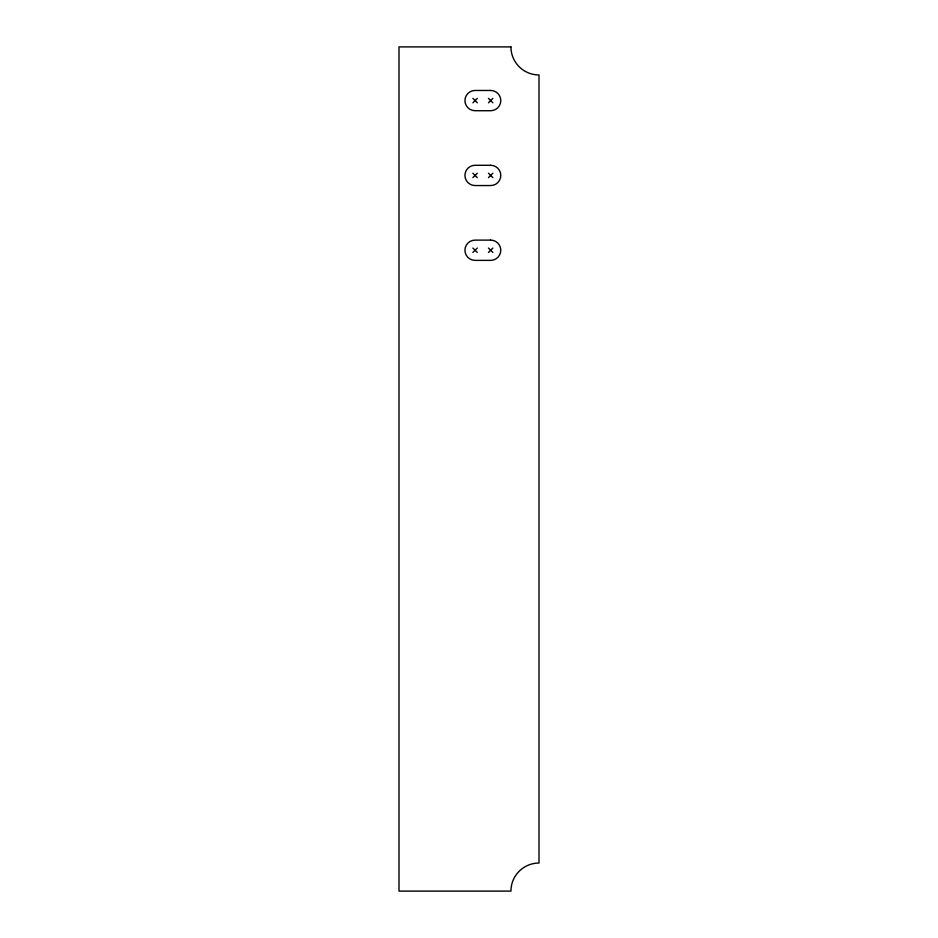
<?xml version="1.0" encoding="UTF-8"?>
<svg xmlns="http://www.w3.org/2000/svg" width="938" height="938" viewBox="0 0 938 938"><rect width="100%" height="100%" fill="white"/><g stroke="black" fill="none" stroke-linecap="round" stroke-linejoin="round"><path stroke-width="1.41" d="M472.881 102.793L477.29 98.384M488.464 102.793L492.872 98.384M472.881 177.622L477.29 173.213M488.464 177.622L492.872 173.213M472.881 252.451L477.29 248.042M488.464 252.451L492.872 248.042M488.464 98.384L492.872 102.793M472.881 98.384L477.29 102.793M488.464 173.213L492.872 177.622M472.881 173.213L477.29 177.622M488.464 248.042L492.872 252.451M472.881 248.042L477.29 252.451M510.94 46.9L399.002 46.9L399.002 891.1L510.94 891.1A28.058 28.058 0 0 1 538.998 863.042L538.998 74.958A28.058 28.058 0 0 1 510.94 46.9M490.668 90.458L475.085 90.458A10.13 10.13 0 0 0 464.943 100.589A10.13 10.13 0 0 0 475.085 110.719L490.668 110.719A10.13 10.13 0 0 0 500.798 100.589A10.13 10.13 0 0 0 490.668 90.458M490.668 165.287L475.085 165.287A10.13 10.13 0 0 0 464.943 175.418A10.13 10.13 0 0 0 475.085 185.548L490.668 185.548A10.13 10.13 0 0 0 500.798 175.418A10.13 10.13 0 0 0 490.668 165.287M490.668 240.116L475.085 240.116A10.13 10.13 0 0 0 464.943 250.247A10.13 10.13 0 0 0 475.085 260.377L490.668 260.377A10.13 10.13 0 0 0 500.798 250.247A10.13 10.13 0 0 0 490.668 240.116"/></g></svg>
